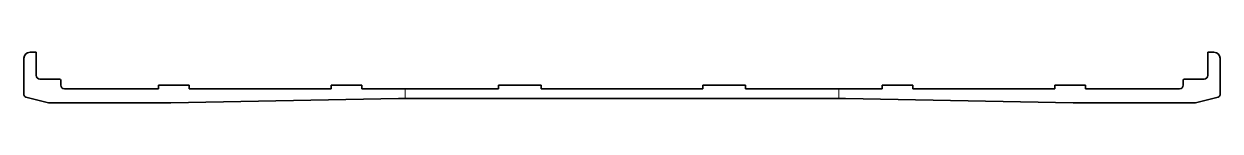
# Model space of a CAD drawing. Header units: millimetres. Extents: x 0 to 978, y 0 to 41.
import ezdxf

# ---------------------------------------------------------------- set-up
doc = ezdxf.new("R2010")
doc.units = ezdxf.units.MM
doc.linetypes.add('Chain', pattern=[13.68, 9.12, -1.14, 2.28, -1.14])
doc.layers.add('SIMUMAK Bend Centerline (ISO)', color=7, linetype='Chain', lineweight=9)
doc.layers.add('SIMUMAK Visible (ISO)', color=7, linetype='Continuous', lineweight=35)

# ---------------------------------------------------------------- blocks, each defined once
blk = doc.blocks.new('SIL-027-CRIT-01_Sheet_5_SIL-027-CRIT-01 (Desplegada)')
at = {"layer": 'SIMUMAK Bend Centerline (ISO)', "ltscale": 0.263158}
for p, q in [((-177.15, -17.25), (-177.15, -9.25)), ((177.15, -9.25), (177.15, -17.25))]:
    blk.add_line(p, q, dxfattribs=at)
at = {"layer": 'SIMUMAK Visible (ISO)'}
for p, q in [((-483.91, 20.75), (-478.91, 20.75)), ((-478.91, 20.75), (-478.91, 1.75)), ((478.91, 1.75), (478.91, 20.75)), ((478.91, 20.75), (483.91, 20.75)), ((-488.91, -14.19), (-488.91, 15.75)), ((488.91, 15.75), (488.91, -14.19)), ((-475.91, -1.25), (-459.81, -1.25)), ((-458.81, -6.25), (-458.81, -2.25)), ((-455.81, -9.25), (-378.81, -9.25)), ((-378.81, -6.25), (-378.81, -9.25)), ((-353.81, -6.25), (-378.81, -6.25)), ((-353.81, -9.25), (-353.81, -6.25)), ((-353.81, -9.25), (-237.81, -9.25)), ((-237.81, -6.25), (-237.81, -9.25)), ((-212.81, -6.25), (-237.81, -6.25)), ((-212.81, -9.25), (-212.81, -6.25)), ((-212.81, -9.25), (-100.85, -9.25)), ((-100.85, -6.25), (-100.85, -9.25)), ((-66.05, -6.25), (-100.85, -6.25)), ((-66.05, -9.25), (-66.05, -6.25)), ((-66.05, -9.25), (66.05, -9.25)), ((66.05, -6.25), (66.05, -9.25)), ((100.85, -6.25), (66.05, -6.25)), ((100.85, -9.25), (100.85, -6.25)), ((100.85, -9.25), (212.81, -9.25)), ((212.81, -6.25), (212.81, -9.25)), ((237.81, -6.25), (212.81, -6.25)), ((237.81, -9.25), (237.81, -6.25)), ((353.81, -9.25), (237.81, -9.25)), ((353.81, -6.25), (353.81, -9.25)), ((378.81, -6.25), (353.81, -6.25)), ((378.81, -9.25), (378.81, -6.25)), ((455.81, -9.25), (378.81, -9.25)), ((458.81, -6.25), (458.81, -2.25)), ((459.81, -1.25), (475.91, -1.25)), ((-487.39, -16.13), (-468.91, -20.75)), ((-182.81, -17.25), (-368.91, -20.75)), ((-182.81, -17.25), (182.81, -17.25)), ((368.91, -20.75), (182.81, -17.25)), ((468.91, -20.75), (487.39, -16.13)), ((-368.91, -20.75), (-468.91, -20.75)), ((468.91, -20.75), (368.91, -20.75))]:
    blk.add_line(p, q, dxfattribs=at)
at = {"layer": 'SIMUMAK Visible (ISO)', "extrusion": (0, 0, -1)}
for centre, radius, start, end in [((483.91, 15.75), 5, 0, 90), ((-483.91, 15.75), 5, 90, 180), ((459.81, -2.25), 1, 90, 180), ((-459.81, -2.25), 1, 360, 90), ((486.91, -14.19), 2, 284.03624, 0), ((-486.91, -14.19), 2, 180, 255.96376)]:
    blk.add_arc(centre, radius, start, end, dxfattribs=at)
at = {"layer": 'SIMUMAK Visible (ISO)'}
for centre, start, end in [((-475.91, 1.75), 180, 270), ((475.91, 1.75), 270, 360), ((-455.81, -6.25), 180, 270), ((455.81, -6.25), 270, 360)]:
    blk.add_arc(centre, 3, start, end, dxfattribs=at)

msp = doc.modelspace()

# ---------------------------------------------------------------- block references
msp.add_blockref('SIL-027-CRIT-01_Sheet_5_SIL-027-CRIT-01 (Desplegada)', (488.91, 20.75))

doc.saveas('drawing.dxf')
